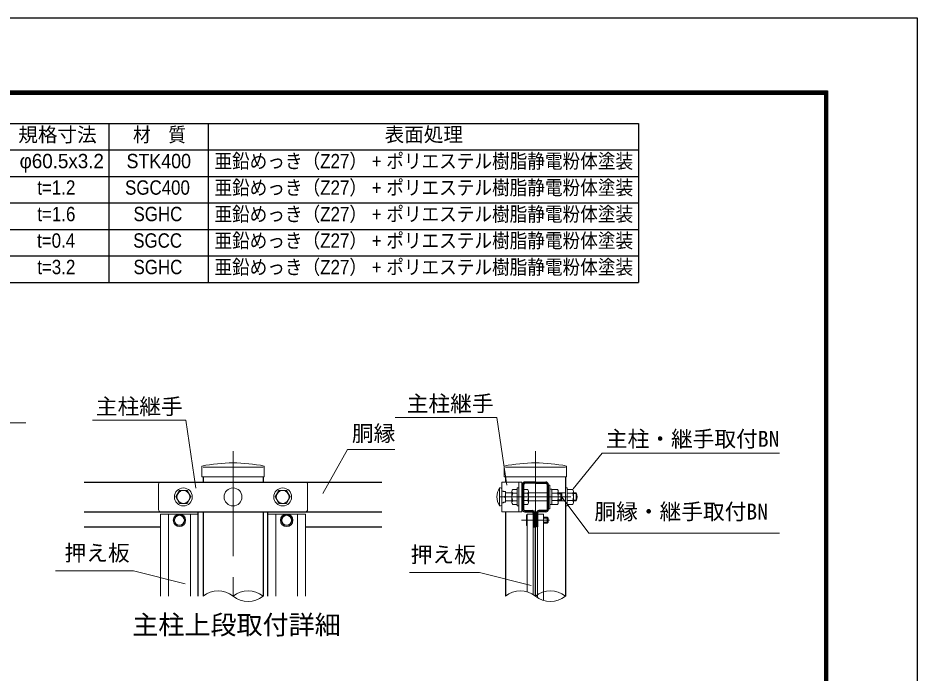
# Model space of a CAD drawing. Units: millimetres, scale not verified. Extents: x -4200 to 4200, y -2970 to 2970.
# Drawn here: x 1484 to 4200, y 993 to 2970 of the extents above; entities that cross this region are included whole.
import ezdxf
from ezdxf.enums import TextEntityAlignment as Align

# ---------------------------------------------------------------- set-up
doc = ezdxf.new("R2010")
doc.units = ezdxf.units.MM
doc.header["$LTSCALE"] = 10
doc.linetypes.add('USER1', pattern=[50.8, 31.75, -6.35, 6.35, -6.35])
for name, color, linetype, lineweight in [('0-0_D-MTR-FRAM', 7, 'Continuous', 25), ('0-2_D-STR1', 1, 'Continuous', 25), ('0-3_D-STR3', 3, 'Continuous', 13), ('0-4_D-BMK', 2, 'USER1', 13), ('0-5_D-STR-DIM', 7, 'Continuous', 13), ('0-8_D-STR2', 7, 'Continuous', 13), ('0-C_D-STR-TXT', 7, 'Continuous', 13), ('0-D_D-TTL-TXT', 7, 'Continuous', 25), ('0-E_D-TTL', 2, 'Continuous', 25)]:
    doc.layers.add(name, color=color, linetype=linetype, lineweight=lineweight)
doc.layers.add('0-1_D-MTR-TXT', color=7, linetype='Continuous')
doc.styles.add('ＭＳ ゴシック', font='')
doc.styles.add('ＭＳ Ｐゴシック', font='')
doc.styles.get('ＭＳ ゴシック').set_extended_font_data('MS Gothic')
doc.styles.get('ＭＳ Ｐゴシック').set_extended_font_data('MS PGothic')

msp = doc.modelspace()

# ---------------------------------------------------------------- linework, layer by layer
at = {"layer": '0-0_D-MTR-FRAM'}
for p, q in [((899.95, 2652.11), (3358.36, 2652.11)), ((1758.36, 2652.11), (1758.36, 2172.11)), ((2058.36, 2652.11), (2058.36, 2172.11)), ((3358.36, 2652.11), (3358.36, 2172.11)), ((899.95, 2572.11), (3358.36, 2572.11)), ((899.95, 2492.11), (3358.36, 2492.11)), ((899.95, 2412.11), (3358.36, 2412.11)), ((899.95, 2332.11), (3358.36, 2332.11)), ((899.95, 2252.11), (3358.36, 2252.11)), ((899.95, 2172.11), (3358.36, 2172.11))]:
    msp.add_line(p, q, dxfattribs=at)
at = {"layer": '0-2_D-STR1'}
for p, q in [((2042.99, 1584.96), (2042.99, 1569.34)), ((2224.49, 1584.96), (2224.49, 1569.34)), ((2956.45, 1584.96), (2956.45, 1569.34)), ((3137.95, 1584.96), (3137.95, 1551.34)), ((1683.74, 1569.34), (1914.74, 1569.34)), ((1683.74, 1569.34), (2583.74, 1569.34)), ((3008.2, 1562.14), (3008.2, 1486.54)), ((3011.8, 1562.14), (3011.8, 1486.54)), ((3047.2, 1569.34), (3015.4, 1569.34)), ((3047.2, 1565.74), (3015.4, 1565.74)), ((3047.2, 1569.34), (3079, 1569.34)), ((3047.2, 1565.74), (3079, 1565.74)), ((3082.6, 1562.14), (3082.6, 1486.54)), ((3086.2, 1562.14), (3086.2, 1486.54)), ((3137.95, 1497.34), (3137.95, 1224.34)), ((1683.74, 1479.34), (1914.74, 1479.34)), ((1683.74, 1479.34), (2583.74, 1479.34)), ((2028.74, 1224.34), (2028.74, 1479.34)), ((2042.99, 1479.34), (2042.99, 1224.34)), ((2224.49, 1479.34), (2224.49, 1224.34)), ((2238.74, 1224.34), (2238.74, 1479.34)), ((2956.45, 1479.34), (2956.45, 1224.34)), ((3015.4, 1482.94), (3037, 1482.94)), ((3015.4, 1479.34), (3037, 1479.34)), ((3044.2, 1475.74), (3044.2, 1434.34)), ((3050.2, 1475.74), (3050.2, 1434.34)), ((3053.8, 1475.74), (3053.8, 1434.34)), ((3079, 1482.94), (3057.4, 1482.94)), ((3079, 1479.34), (3057.4, 1479.34)), ((3040.6, 1464.34), (3044.2, 1464.34)), ((3040.6, 1443.34), (3044.2, 1443.34)), ((3050.2, 1464.34), (3053.8, 1464.34)), ((3050.2, 1443.34), (3053.8, 1443.34)), ((1683.74, 1434.34), (1914.74, 1434.34)), ((2352.74, 1434.34), (2583.74, 1434.34)), ((3053.8, 1434.34), (3050.2, 1434.34))]:
    msp.add_line(p, q, dxfattribs=at)
msp.add_lwpolyline([(3040.6, 1475.74), (3040.6, 1434.34), (3044.2, 1434.34)], dxfattribs=at)
for centre, radius, start, end in [((3015.4, 1562.14), 7.2, 90, 180), ((3015.4, 1562.14), 3.6, 90, 180), ((3079, 1562.14), 7.2, 0, 90), ((3079, 1562.14), 3.6, 0, 90), ((3015.4, 1486.54), 7.2, 180, 270), ((3015.4, 1486.54), 3.6, 180, 270), ((3037, 1475.74), 7.2, 0, 90), ((3037, 1475.74), 3.6, 0, 90), ((3057.4, 1475.74), 7.2, 90, 180), ((3057.4, 1475.74), 3.6, 90, 180), ((3079, 1486.54), 7.2, 270, 0), ((3079, 1486.54), 3.6, 270, 0)]:
    msp.add_arc(centre, radius, start, end, dxfattribs=at)
at = {"layer": '0-3_D-STR3'}
for p, q in [((2039.39, 1584.96), (2039.39, 1617.6)), ((2042.99, 1614.34), (2224.49, 1614.34)), ((2228.09, 1584.96), (2228.09, 1617.6)), ((2952.85, 1584.96), (2952.85, 1617.6)), ((2956.45, 1614.34), (3137.95, 1614.34)), ((3141.55, 1584.96), (3141.55, 1617.6)), ((2039.39, 1584.96), (2228.09, 1584.96)), ((2952.85, 1584.96), (3141.55, 1584.96)), ((1908.74, 1563.34), (1908.74, 1485.34)), ((1914.74, 1569.34), (2352.74, 1569.34)), ((2358.74, 1563.34), (2358.74, 1485.34)), ((2938.75, 1551.34), (2938.75, 1497.34)), ((2938.75, 1551.34), (2942.05, 1551.34)), ((2992.3, 1551.34), (2992.3, 1497.34)), ((2997.1, 1551.34), (2992.3, 1551.34)), ((2997.1, 1569.34), (2997.1, 1479.34)), ((3086.2, 1560.34), (3091, 1560.34)), ((3091, 1488.34), (3091, 1560.34)), ((3137.95, 1551.34), (3137.95, 1497.34)), ((2945.35, 1542.16), (2949.85, 1542.16)), ((2953.6, 1524.34), (2945.35, 1524.34)), ((2957.35, 1540.29), (2951.71, 1540.29)), ((2957.35, 1540.29), (2957.35, 1508.38)), ((2957.35, 1536.34), (2975.8, 1536.34)), ((2975.8, 1541.22), (2975.8, 1507.45)), ((2979.04, 1546.84), (2992.3, 1546.84)), ((2979.04, 1535.61), (2992.3, 1535.61)), ((3006.7, 1546.84), (3008.2, 1546.84)), ((3006.7, 1535.59), (3008.2, 1535.59)), ((3011.8, 1546.84), (3024.1, 1546.84)), ((3011.8, 1535.59), (3024.1, 1535.59)), ((3026.2, 1541.67), (3026.2, 1507.03)), ((3026.2, 1536.34), (3082.6, 1536.34)), ((3091, 1547.44), (3097, 1547.44)), ((3097, 1501.24), (3097, 1547.44)), ((3097, 1546.84), (3114.4, 1546.84)), ((3097, 1535.59), (3114.4, 1535.59)), ((3116.5, 1541.67), (3116.5, 1507.03)), ((3116.5, 1536.34), (3137.95, 1536.34)), ((3116.5, 1533.34), (3127.3, 1533.34)), ((3124.3, 1536.34), (3127.3, 1533.34)), ((3127.3, 1533.34), (3127.3, 1515.34)), ((3142.75, 1546.84), (3142.75, 1501.84)), ((3142.75, 1546.84), (3160.15, 1546.84)), ((3142.75, 1535.59), (3160.15, 1535.59)), ((3162.25, 1541.67), (3162.25, 1507.03)), ((3162.25, 1536.34), (3170.35, 1536.34)), ((3162.25, 1534.3), (3171.32, 1534.3)), ((3170.35, 1536.34), (3170.35, 1512.34)), ((2938.75, 1497.34), (2942.05, 1497.34)), ((2945.35, 1506.52), (2949.85, 1506.52)), ((2957.35, 1508.38), (2951.71, 1508.38)), ((2957.35, 1512.34), (2975.8, 1512.34)), ((2979.04, 1513.06), (2992.3, 1513.06)), ((2979.04, 1501.84), (2992.3, 1501.84)), ((2997.1, 1497.34), (2992.3, 1497.34)), ((3006.7, 1513.09), (3008.2, 1513.09)), ((3006.7, 1501.84), (3008.2, 1501.84)), ((3011.8, 1513.09), (3024.1, 1513.09)), ((3011.8, 1501.84), (3024.1, 1501.84)), ((3026.2, 1512.34), (3082.6, 1512.34)), ((3091, 1501.24), (3097, 1501.24)), ((3097, 1513.09), (3114.4, 1513.09)), ((3097, 1501.84), (3114.4, 1501.84)), ((3116.5, 1515.34), (3127.3, 1515.34)), ((3116.5, 1512.34), (3137.95, 1512.34)), ((3142.75, 1497.34), (3137.95, 1497.34)), ((3142.75, 1513.09), (3160.15, 1513.09)), ((3142.75, 1501.84), (3160.15, 1501.84)), ((3162.25, 1514.37), (3171.32, 1514.37)), ((3162.25, 1512.34), (3170.35, 1512.34)), ((1914.74, 1479.34), (2352.74, 1479.34)), ((2028.74, 1472.59), (1914.74, 1472.59)), ((1914.74, 1472.59), (1914.74, 1224.34)), ((1938.74, 1472.59), (1938.74, 1224.34)), ((2004.74, 1472.59), (2004.74, 1224.34)), ((2028.74, 1472.59), (2028.74, 1224.34)), ((2238.74, 1472.59), (2352.74, 1472.59)), ((2238.74, 1472.59), (2238.74, 1224.34)), ((2262.74, 1472.59), (2262.74, 1224.34)), ((2328.74, 1472.59), (2328.74, 1224.34)), ((2352.74, 1472.59), (2352.74, 1224.34)), ((3020.2, 1466.83), (3020.2, 1440.85)), ((3086.2, 1488.34), (3091, 1488.34)), ((3044.2, 1462.84), (3046.6, 1462.84)), ((3044.2, 1444.84), (3046.6, 1444.84)), ((3047.8, 1462.84), (3050.2, 1462.84)), ((3047.8, 1444.84), (3050.2, 1444.84)), ((3071.79, 1462.84), (3083.2, 1462.84)), ((3071.79, 1447.84), (3086.2, 1447.84)), ((3071.79, 1444.84), (3083.2, 1444.84)), ((3083.2, 1462.84), (3083.2, 1444.84)), ((3086.2, 1459.84), (3083.2, 1462.84)), ((3086.2, 1447.84), (3083.2, 1444.84)), ((3053.8, 1434.34), (3053.8, 1429.09))]:
    msp.add_line(p, q, dxfattribs=at)
for points in [[(3006.7, 1569.34), (2945.35, 1569.34), (2945.35, 1479.34), (3006.7, 1479.34)], [(2006.24, 1524.34), (1995.02, 1543.84), (1972.47, 1543.84), (1961.24, 1524.34), (1972.47, 1504.84), (1995.02, 1504.84)], [(2306.24, 1524.34), (2295.02, 1543.84), (2272.47, 1543.84), (2261.24, 1524.34), (2272.47, 1504.84), (2295.02, 1504.84)], [(1989.06, 1453.84), (1980.4, 1468.84), (1963.08, 1468.84), (1954.42, 1453.84), (1963.08, 1438.84), (1980.4, 1438.84)], [(2278.42, 1453.84), (2287.08, 1468.84), (2304.4, 1468.84), (2313.06, 1453.84), (2304.4, 1438.84), (2287.08, 1438.84)]]:
    msp.add_lwpolyline(points, close=True, dxfattribs=at)
for points in [[(3142.75, 1497.34), (3142.75, 1551.34), (3137.95, 1551.34)], [(2957.35, 1527.52), (2953.6, 1524.34), (2957.35, 1521.15)], [(3124.3, 1536.34), (3124.3, 1512.34), (3127.3, 1515.34)], [(3022.61, 1237.35), (3022.61, 1472.59), (3040.6, 1472.59), (3040.6, 1229.09)], [(3071.79, 1211.32), (3071.79, 1472.59), (3053.8, 1472.59), (3053.8, 1219.58)], [(3071.79, 1459.84), (3086.2, 1459.84), (3086.2, 1447.84)]]:
    msp.add_lwpolyline(points, dxfattribs=at)
for centre, radius in [((1983.74, 1524.34), 27), ((2133.74, 1524.34), 27), ((2283.74, 1524.34), 27), ((1983.74, 1524.34), 19.5), ((2283.74, 1524.34), 19.5), ((1971.74, 1453.84), 18.75), ((1971.74, 1453.84), 15), ((2295.74, 1453.84), 18.75), ((2295.74, 1453.84), 15)]:
    msp.add_circle(centre, radius, dxfattribs=at)
for centre, radius, start, end in [((2133.74, 1146.96), 480, 78.66399, 101.33601), ((3047.2, 1146.96), 480, 78.66399, 101.33601), ((1914.74, 1563.34), 6, 90, 180), ((2352.74, 1563.34), 6, 0, 90), ((2981.58, 1524.34), 50.63, 147.77316, 212.22684), ((2942.05, 1548.04), 3.3, 0, 90), ((2951.71, 1542.16), 1.86, 180, 270), ((2997.03, 1524.34), 21.24, 147.93138, 212.06862), ((2982.28, 1541.22), 6.48, 120, 240), ((3017.66, 1541.21), 8.55, 318.83491, 41.16509), ((2995.01, 1524.34), 31.18, 338.85295, 21.14705), ((3107.96, 1541.21), 8.55, 318.83491, 41.16509), ((3085.31, 1524.34), 31.18, 338.85295, 21.14705), ((3153.71, 1541.21), 8.55, 318.83491, 41.16509), ((3131.06, 1524.34), 31.18, 338.85295, 21.14705), ((3147.85, 1524.34), 25.5, 331.92751, 28.07249), ((2942.05, 1500.64), 3.3, 270, 0), ((2951.71, 1506.52), 1.86, 90, 180), ((2982.28, 1507.45), 6.48, 120, 240), ((3017.66, 1507.46), 8.55, 318.86505, 41.13495), ((3107.96, 1507.46), 8.55, 318.86505, 41.13495), ((3153.71, 1507.46), 8.55, 318.86505, 41.13495), ((1914.74, 1485.34), 6, 180, 270), ((2352.74, 1485.34), 6, 270, 0), ((3025.11, 1466.83), 4.92, 120.65597, 239.34403), ((3025.11, 1440.85), 4.92, 120.65597, 239.34403), ((3036.93, 1453.84), 16.73, 148.86338, 211.13662)]:
    msp.add_arc(centre, radius, start, end, dxfattribs=at)
at = {"layer": '0-4_D-BMK'}
for p, q in [((2133.74, 1662.72), (2133.74, 1224.34)), ((3047.2, 1662.72), (3047.2, 1224.34)), ((2939.95, 1524.34), (3154.45, 1524.34)), ((3004.89, 1453.84), (3089.51, 1453.84))]:
    msp.add_line(p, q, dxfattribs=at)
at = {"layer": '0-5_D-STR-DIM'}
for centre, start, end in [((2088.37, 1168.35), 50.97549, 129.02451), ((2179.12, 1168.35), 50.97549, 129.02451), ((2179.12, 1280.32), 230.97549, 309.02451), ((3001.82, 1168.35), 50.97549, 129.02451), ((3092.57, 1168.35), 50.97549, 129.02451), ((3092.57, 1280.32), 230.97549, 309.02451)]:
    msp.add_arc(centre, 72.06, start, end, dxfattribs=at)
at = {"layer": '0-8_D-STR2'}
for p, q in [((3046.6, 1484.59), (3046.6, 1224.82)), ((3047.8, 1484.59), (3046.6, 1484.59)), ((3047.8, 1484.59), (3047.8, 1223.86))]:
    msp.add_line(p, q, dxfattribs=at)
at = {"layer": '0-C_D-STR-TXT'}
for p, q in [((1043.83, 1748.4), (1507.33, 1748.4)), ((1991.51, 1755.69), (1708.76, 1755.69)), ((1991.51, 1755.69), (2021.22, 1550.88)), ((2930.78, 1764.52), (2623.16, 1764.52)), ((2930.78, 1764.52), (2960.49, 1559.7)), ((2479.82, 1667.86), (2404.63, 1535.15)), ((2479.82, 1667.86), (2622.22, 1667.86)), ((3248.58, 1656.29), (3161.4, 1548.39)), ((3248.58, 1656.29), (3784.73, 1656.29)), ((3209.2, 1415.23), (3128.5, 1522.74)), ((3209.2, 1415.23), (3784.73, 1415.23)), ((1832.74, 1301.18), (1597.5, 1301.18)), ((1832.74, 1301.18), (1988.71, 1262)), ((2878.55, 1296.18), (2666.87, 1296.18)), ((2878.55, 1296.18), (3034.52, 1256.99))]:
    msp.add_line(p, q, dxfattribs=at)
at = {"layer": '0-E_D-TTL'}
for points in [[(-4199.75, 2970.21), (4200.25, 2970.21), (4200.25, -2969.79), (-4199.75, -2969.79)], [(-3929.75, 2750.21), (3930.25, 2750.21), (3930.25, -2749.79), (-3929.75, -2749.79)], [(-3927.25, 2747.71), (3927.75, 2747.71), (3927.75, -2747.29), (-3927.25, -2747.29)], [(-3924.75, 2745.21), (3925.25, 2745.21), (3925.25, -2744.79), (-3924.75, -2744.79)], [(-3922.25, 2742.71), (3922.75, 2742.71), (3922.75, -2742.29), (-3922.25, -2742.29)], [(-3919.75, 2740.21), (3920.25, 2740.21), (3920.25, -2739.79), (-3919.75, -2739.79)]]:
    msp.add_lwpolyline(points, close=True, dxfattribs=at)

# ---------------------------------------------------------------- texts
at = {"layer": '0-1_D-MTR-TXT', "style": 'ＭＳ Ｐゴシック'}
for s, height, p in [('規格寸法', 43.4, (1484.88, 2583.11)), ('表面処理', 43.4, (2591.7, 2583.77)), ('φ60.5x3.2', 43.38, (1489, 2503.67))]:
    msp.add_text(s, height=height, dxfattribs=at).set_placement(p, align=Align.BOTTOM_LEFT)
for s, height, width, p in [('材\u3000質', 43.38, 0.9, (1831.8, 2583.31)), ('STK400', 43.38, 0.95, (1812.02, 2503.67)), ('亜鉛めっき（Z27） + ポリエステル樹脂静電粉体塗装', 43.4, 0.9, (2077.45, 2503.45)), ('t=1.2', 43.4, 0.9, (1542.26, 2423.67)), ('SGC400', 43.38, 0.9, (1807.48, 2423.67)), ('亜鉛めっき（Z27） + ポリエステル樹脂静電粉体塗装', 43.4, 0.9, (2077.45, 2423.45)), ('t=1.6', 43.4, 0.9, (1542.38, 2343.67)), ('SGHC', 43.4, 0.9, (1832.94, 2343.77)), ('亜鉛めっき（Z27） + ポリエステル樹脂静電粉体塗装', 43.4, 0.9, (2077.45, 2343.45)), ('t=0.4', 43.4, 0.9, (1541.68, 2263.67)), ('SGCC', 43.38, 0.9, (1832.24, 2263.77)), ('亜鉛めっき（Z27） + ポリエステル樹脂静電粉体塗装', 43.4, 0.9, (2077.45, 2263.45)), ('t=3.2', 43.4, 0.9, (1542.26, 2183.77)), ('SGHC', 43.4, 0.9, (1832.94, 2183.77)), ('亜鉛めっき（Z27） + ポリエステル樹脂静電粉体塗装', 43.4, 0.9, (2077.45, 2183.45))]:
    msp.add_text(s, height=height, dxfattribs=dict(at, width=width)).set_placement(p, align=Align.BOTTOM_LEFT)
at = {"layer": '0-C_D-STR-TXT', "style": 'ＭＳ ゴシック'}
for s, p in [('主柱継手', (1719.26, 1758.96)), ('主柱継手', (2658.53, 1767.79)), ('胴縁', (2492.87, 1677.71)), ('主柱・継手取付BN', (3260.13, 1661.16)), ('胴縁・継手取付BN', (3225.52, 1441.62)), ('押え板', (1624.74, 1316.87)), ('押え板', (2670.55, 1311.87))]:
    msp.add_text(s, height=48.09, dxfattribs=at).set_placement(p, align=Align.BOTTOM_LEFT)
at = {"layer": '0-D_D-TTL-TXT', "style": 'ＭＳ ゴシック'}
msp.add_text('主柱上段取付詳細', height=57.7, dxfattribs=at).set_placement((1829.49, 1092.05), align=Align.BOTTOM_LEFT)

doc.saveas('drawing.dxf')
